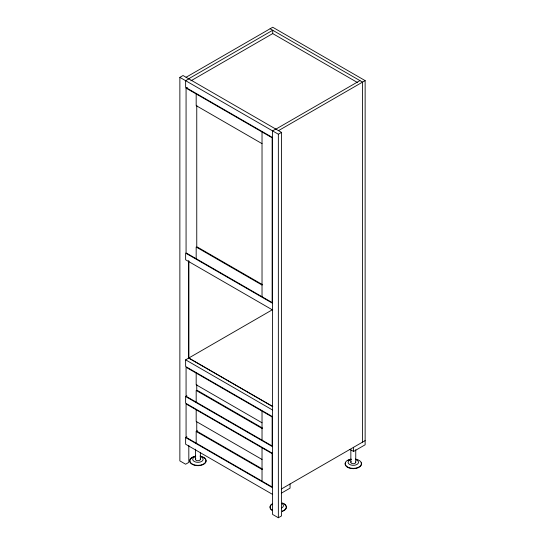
<?xml version="1.0" encoding="UTF-8"?>
<svg xmlns="http://www.w3.org/2000/svg" width="545" height="545" viewBox="0 0 545 545"><rect width="100%" height="100%" fill="white"/><g stroke="black" fill="none" stroke-linecap="round" stroke-linejoin="round"><path stroke-width="0.82" d="M281.67 507.967L281.901 507.797A5.225 3.018 0 0 0 281.901 503.526M188.815 445.381L188.815 462.392L185.634 464.224L179.864 460.886L179.864 77.356L183.038 75.523L281.527 132.387L281.527 515.917L278.352 517.75L272.575 514.412L272.575 130.882L275.75 129.049M186.07 77.274L272.718 27.25L365.136 80.612L365.136 444.795L353.589 451.464L349.979 449.38M188.672 78.773L272.718 30.254L272.718 33.654M188.815 78.862L185.634 80.694L185.634 87.364L272.575 137.558M190.879 80.837L272.718 33.586L357.745 82.677M186.07 88.113L272.139 137.803L272.139 302.557L186.07 252.866L186.07 88.113L187.344 87.377M275.893 129.131L359.938 80.612M278.495 130.636L365.136 80.612M179.864 77.356L278.352 134.22L281.527 132.387M272.575 416.7L185.634 366.506L185.634 359.836L272.718 309.56M272.575 453.385L185.634 403.191L185.634 396.522L186.908 395.786M272.575 494.404L185.634 444.216L185.634 437.54L186.908 436.811M196.18 443.126L196.18 431.456L197.447 430.72M281.384 488.988L365.136 440.626M281.384 493.157L290.049 488.15L290.049 483.98M270.116 28.749L362.541 82.111L362.541 442.131M262.029 143.642L196.18 105.621L196.18 93.951M262.608 284.715L196.759 246.694L196.759 105.287M262.029 285.049L196.18 247.028L196.18 258.698M272.575 303.306L185.634 253.118L185.634 259.788L272.575 309.976M188.815 358.004L272.8 406.495M188.672 358.085L272.228 406.325M185.634 359.836L272.575 410.031M262.029 422.784L196.18 384.763L196.18 373.093M262.608 428.118L196.759 390.104L196.759 384.429M262.029 428.452L196.18 390.438L196.18 402.108M185.634 396.522L272.575 446.716M262.029 459.469L196.18 421.449L196.18 409.779M262.608 469.143L196.759 431.122L196.759 421.953M196.18 431.456L262.029 469.477M185.634 437.54L272.575 487.734M355.749 449.714L355.749 462.337M353.589 447.295L353.589 451.464M350.851 449.645L350.851 462.269M278.352 134.22L278.352 517.75M262.029 131.972L262.029 296.718M262.029 411.114L262.029 440.128M262.029 447.799L262.029 481.146M200.362 452.602L200.362 459.34M195.464 449.169L195.464 459.272M188.815 260.844L188.815 358.637M188.672 260.912L188.672 357.936M200.294 458.972A2.453 1.417 0 0 1 199.354 460.45A2.453 1.417 0 0 1 196.636 460.511L196.139 460.28A2.453 1.417 0 0 1 195.819 458.57M200.029 456.097A8.168 4.714 0 0 1 204.607 463.352A8.168 4.714 0 0 1 191.22 463.352A8.168 4.714 0 0 1 195.798 456.097M205.806 459.748A8.168 4.714 0 0 1 200.928 465.355A8.168 4.714 0 0 1 190.723 463.209A8.168 4.714 0 0 1 193.23 457.105M193.829 456.887A8.168 4.714 0 0 1 195.117 456.54M202.597 457.105A8.168 4.714 0 0 1 204.988 458.611M200.526 456.69A5.225 3.018 0 0 1 201.916 461.247A5.225 3.018 0 0 1 193.904 461.247A5.225 3.018 0 0 1 195.301 456.69M282.29 502.919A8.168 4.714 0 0 1 282.29 511.087M272.425 510.338A8.168 4.714 0 0 1 272.425 503.669M283.979 503.996A8.168 4.714 0 0 1 282.29 511.414M272.425 510.665A8.168 4.714 0 0 1 272.425 503.996M355.681 461.969A2.453 1.417 0 0 1 354.741 463.448A2.453 1.417 0 0 1 352.022 463.516L351.525 463.284A2.453 1.417 0 0 1 351.205 461.567M355.415 459.094A8.168 4.714 0 0 1 359.993 466.356A8.168 4.714 0 0 1 346.606 466.356A8.168 4.714 0 0 1 351.184 459.094M361.192 462.753A8.168 4.714 0 0 1 353.296 468.686A8.168 4.714 0 0 1 345.407 462.753M347.519 460.641A8.168 4.714 0 0 1 349.216 459.891M349.842 459.701A8.168 4.714 0 0 1 351.184 459.415M355.415 459.415A8.168 4.714 0 0 1 356.75 459.701M355.912 459.694A5.225 3.018 0 0 1 357.302 464.245A5.225 3.018 0 0 1 349.291 464.245A5.225 3.018 0 0 1 350.687 459.694M272.139 416.945L186.07 367.255L186.07 396.269L272.139 445.96L272.139 416.945M272.139 453.631L186.07 403.94L186.07 437.294L272.139 486.985L272.139 453.631"/></g></svg>
